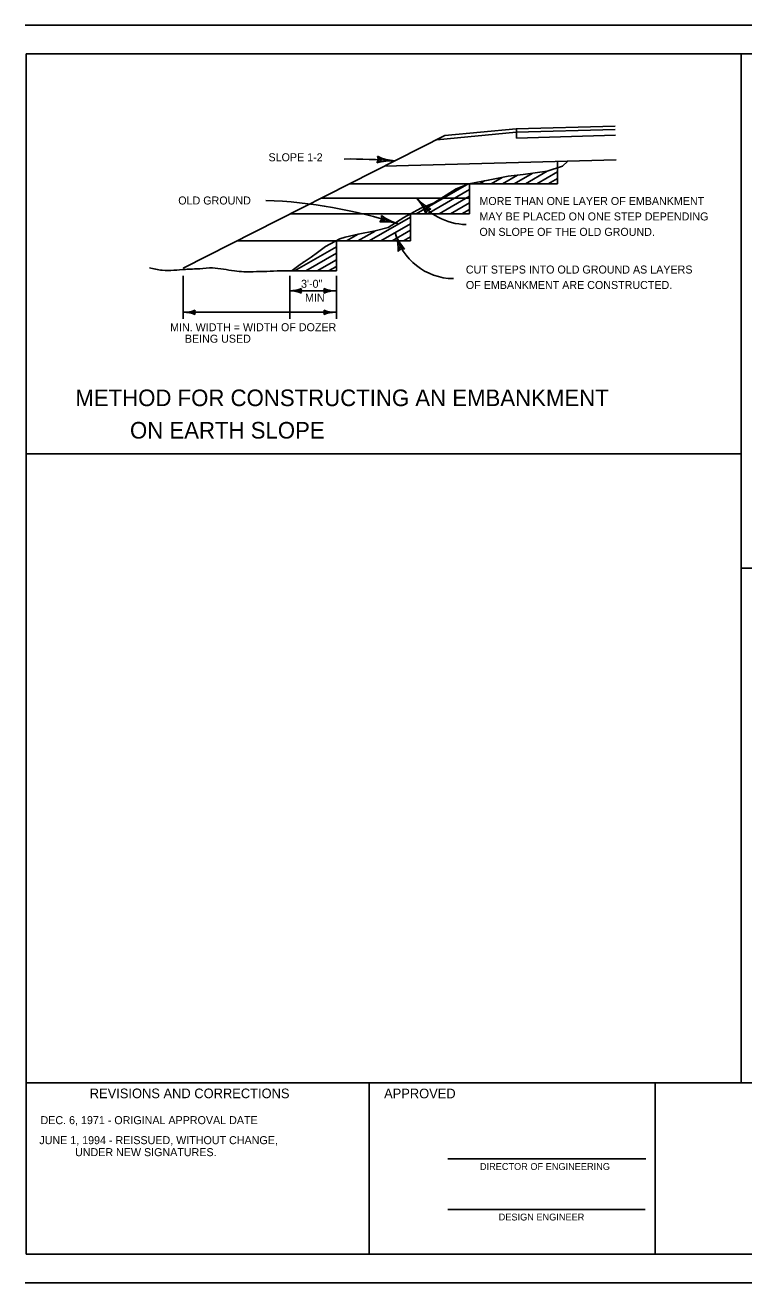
# Model space of a CAD drawing. Extents: x 1000 to 1034, y 999.5 to 1021.5.
# Drawn here: x 999.98 to 1012.55, y 999.5 to 1021.5 of the extents above; entities that cross this region are included whole.
import ezdxf

# ---------------------------------------------------------------- set-up
doc = ezdxf.new("R2010")
doc.units = 0
for name, color, linetype in [('Level 1', 7, 'Continuous'), ('Level 16', 7, 'Continuous'), ('Level 60', 7, 'Continuous'), ('Level 63', 7, 'Continuous')]:
    doc.layers.add(name, color=color, linetype=linetype)

msp = doc.modelspace()

# ---------------------------------------------------------------- linework, layer by layer
at = {"layer": 'Level 1'}
for p, q in [((1012.5, 1021), (1012.501, 1003)), ((1000, 1013.999), (1012.5, 1013.999)), ((1012.501, 1011.999), (1023.5, 1011.999))]:
    msp.add_line(p, q, dxfattribs=at)
for points in [[(1009.472, 1019.119), (1009.38, 1019.034), (1009.109, 1018.944), (1008.688, 1018.886), (1008.427, 1018.858), (1008.08, 1018.787), (1007.737, 1018.722), (1007.548, 1018.649), (1007.517, 1018.637), (1007.119, 1018.385), (1006.898, 1018.297), (1006.604, 1018.133), (1006.331, 1017.963), (1006.101, 1017.9), (1005.804, 1017.846), (1005.577, 1017.793), (1005.485, 1017.762), (1005.234, 1017.626), (1005.093, 1017.525), (1004.982, 1017.444), (1004.792, 1017.315), (1004.652, 1017.208), (1004.516, 1017.201), (1004.445, 1017.203)], [(1004.834, 1017.356), (1004.861, 1017.358)]]:
    msp.add_lwpolyline(points, dxfattribs=at)
at = {"layer": 'Level 16'}
for p, q in [((1006.133, 1019.091), (1006.161, 1019.147)), ((1006.142, 1019.206), (1006.161, 1019.147)), ((1006.163, 1019.113), (1006.213, 1019.13)), ((1006.168, 1019.179), (1006.215, 1019.155)), ((1006.214, 1018.169), (1006.221, 1018.107)), ((1006.986, 1018.245), (1006.97, 1018.295)), ((1006.986, 1018.208), (1007.014, 1018.264)), ((1007.036, 1018.288), (1006.989, 1018.311)), ((1007.073, 1018.283), (1007.014, 1018.263)), ((1006.183, 1018.059), (1006.221, 1018.108)), ((1006.217, 1018.075), (1006.269, 1018.081)), ((1006.235, 1018.138), (1006.276, 1018.105)), ((1006.506, 1017.544), (1006.552, 1017.586)), ((1006.519, 1017.579), (1006.522, 1017.631)), ((1006.582, 1017.601), (1006.546, 1017.64)), ((1006.614, 1017.583), (1006.552, 1017.586)), ((1004.795, 1016.875), (1004.763, 1016.862)), ((1004.795, 1016.875), (1004.763, 1016.862)), ((1004.795, 1016.832), (1004.763, 1016.845)), ((1004.795, 1016.832), (1004.763, 1016.845)), ((1004.814, 1016.892), (1004.798, 1016.853)), ((1004.814, 1016.892), (1004.798, 1016.853)), ((1004.814, 1016.815), (1004.798, 1016.854)), ((1004.814, 1016.815), (1004.798, 1016.854)), ((1005.204, 1016.892), (1005.22, 1016.853)), ((1005.204, 1016.815), (1005.22, 1016.853)), ((1005.223, 1016.875), (1005.255, 1016.862)), ((1005.223, 1016.831), (1005.255, 1016.845)), ((1002.936, 1016.5), (1002.904, 1016.486)), ((1002.936, 1016.456), (1002.904, 1016.47)), ((1002.955, 1016.516), (1002.94, 1016.478)), ((1002.955, 1016.44), (1002.94, 1016.478)), ((1005.204, 1016.516), (1005.22, 1016.478)), ((1005.204, 1016.44), (1005.22, 1016.478)), ((1005.223, 1016.5), (1005.255, 1016.486)), ((1005.223, 1016.456), (1005.255, 1016.47))]:
    msp.add_line(p, q, dxfattribs=at)
for centre, radius, start, end in [((1006.383, 1018.273), 0.855, 85.8134, 107.0366), ((1006.507, 1019.979), 0.855, 244.6163, 265.8396), ((1007.475, 1019.038), 0.855, 220.8569, 242.0802), ((1006.181, 1017.919), 0.855, 19.6599, 40.8831), ((1006.731, 1018.851), 0.855, 232.7861, 254.0093), ((1006.259, 1017.207), 0.855, 73.9831, 95.2064), ((1007.261, 1018.142), 0.855, 199.6955, 220.9188), ((1005.651, 1017.565), 0.855, 358.4985, 19.7217), ((1004.608, 1017.424), 0.57, 269.9869, 291.2101), ((1004.608, 1017.424), 0.57, 269.9869, 291.2101), ((1004.608, 1016.283), 0.57, 68.7899, 90.0131), ((1004.608, 1016.283), 0.57, 68.7899, 90.0131), ((1005.409, 1017.423), 0.57, 248.7899, 270.0131), ((1005.409, 1016.283), 0.57, 89.9869, 111.2101), ((1002.75, 1017.048), 0.57, 269.9869, 291.2101), ((1002.75, 1015.908), 0.57, 68.7899, 90.0131), ((1005.409, 1017.048), 0.57, 248.7899, 270.0131), ((1005.409, 1015.908), 0.57, 89.9869, 111.2101)]:
    msp.add_arc(centre, radius, start, end, dxfattribs=at)
at = {"layer": 'Level 60'}
for p, q in [((1010.3, 1019.735), (1008.568, 1019.687)), ((1007.32, 1019.567), (1002.742, 1017.252)), ((1008.57, 1019.629), (1007.178, 1019.495)), ((1008.568, 1019.687), (1007.32, 1019.567)), ((1010.302, 1019.677), (1008.57, 1019.629)), ((1008.572, 1019.526), (1008.572, 1019.687)), ((1010.305, 1019.574), (1008.572, 1019.526)), ((1010.317, 1019.143), (1006.26, 1019.031)), ((1009.291, 1018.726), (1009.291, 1019.114)), ((1008.131, 1018.726), (1008.322, 1018.837)), ((1008.33, 1018.726), (1008.589, 1018.875)), ((1008.53, 1018.726), (1008.845, 1018.907)), ((1008.731, 1018.726), (1009.108, 1018.944)), ((1008.931, 1018.726), (1009.291, 1018.934)), ((1005.656, 1018.726), (1009.291, 1018.726)), ((1006.819, 1018.2), (1007.698, 1018.707)), ((1007.019, 1018.2), (1007.753, 1018.623)), ((1007.753, 1018.2), (1007.753, 1018.726)), ((1007.931, 1018.726), (1008.014, 1018.774)), ((1009.13, 1018.726), (1009.291, 1018.818)), ((1005.162, 1018.476), (1007.753, 1018.476)), ((1007.219, 1018.2), (1007.753, 1018.508)), ((1007.419, 1018.2), (1007.753, 1018.392)), ((1004.616, 1018.2), (1007.753, 1018.2)), ((1006.72, 1017.726), (1006.72, 1018.204)), ((1007.619, 1018.2), (1007.753, 1018.277)), ((1005.999, 1017.726), (1006.72, 1018.142)), ((1006.199, 1017.726), (1006.72, 1018.027)), ((1003.68, 1017.726), (1006.72, 1017.726)), ((1005.423, 1017.2), (1005.423, 1017.727)), ((1005.599, 1017.726), (1005.807, 1017.846)), ((1005.8, 1017.726), (1006.099, 1017.899)), ((1006.4, 1017.726), (1006.72, 1017.911)), ((1006.599, 1017.726), (1006.72, 1017.796)), ((1004.688, 1017.2), (1005.423, 1017.624)), ((1004.888, 1017.2), (1005.423, 1017.509)), ((1005.088, 1017.2), (1005.423, 1017.393)), ((1002.741, 1016.362), (1002.741, 1017.113)), ((1004.454, 1017.2), (1005.423, 1017.2)), ((1004.608, 1016.362), (1004.608, 1017.113)), ((1005.288, 1017.2), (1005.423, 1017.278)), ((1005.423, 1016.362), (1005.423, 1017.113)), ((1004.608, 1016.853), (1005.409, 1016.853)), ((1002.75, 1016.478), (1005.409, 1016.478))]:
    msp.add_line(p, q, dxfattribs=at)
for centre, radius, start, end in [((1005.669, 1010.47), 8.689, 84.914, 90.7413), ((1003.848, 1009.753), 8.689, 72.2587, 87.7413), ((1007.706, 1019.076), 1.063, 214.1615, 269.3702), ((1007.482, 1018.129), 1.063, 194.0842, 269.3702)]:
    msp.add_arc(centre, radius, start, end, dxfattribs=at)
msp.add_spline([(1004.445, 1017.203), (1003.967, 1017.187), (1003.639, 1017.2), (1003.257, 1017.253), (1003.034, 1017.24), (1002.784, 1017.227), (1002.376, 1017.213), (1002.152, 1017.253)], degree=3, dxfattribs=at)
at = {"layer": 'Level 63'}
for p, q in [((999.98, 1021.5), (1034.02, 1021.5)), ((1000, 1000), (1000, 1021)), ((1000, 1021), (1034, 1021)), ((1034, 1003), (1000, 1003)), ((1005.999, 1000), (1005.999, 1002.999)), ((1011, 1000), (1011, 1003)), ((1010.835, 1001.669), (1007.375, 1001.669)), ((1010.826, 1000.784), (1007.375, 1000.784)), ((1000, 1000), (1034, 1000)), ((999.98, 999.5), (1034.02, 999.5))]:
    msp.add_line(p, q, dxfattribs=at)

# ---------------------------------------------------------------- texts
at = {"layer": 'Level 1'}
for s, height, p in [('SLOPE 1-2', 0.14, (1004.236, 1019.119)), ('OLD GROUND', 0.14, (1002.658, 1018.363)), ('MORE THAN ONE LAYER OF EMBANKMENT', 0.14, (1007.925, 1018.354)), ('MAY BE PLACED ON ONE STEP DEPENDING', 0.14, (1007.925, 1018.084)), ('ON SLOPE OF THE OLD GROUND.', 0.14, (1007.925, 1017.814)), ('CUT STEPS INTO OLD GROUND AS LAYERS', 0.14, (1007.688, 1017.155)), ('OF EMBANKMENT ARE CONSTRUCTED.', 0.14, (1007.688, 1016.885)), ('MIN. WIDTH = WIDTH OF DOZER', 0.14, (1002.515, 1016.146)), ('             BEING USED', 0.14, (1002.097, 1015.945)), ('METHOD FOR CONSTRUCTING AN EMBANKMENT', 0.29, (1000.858, 1014.836)), ('          ON EARTH SLOPE', 0.29, (1000.736, 1014.269))]:
    msp.add_text(s, height=height, dxfattribs=at).set_placement(p)
at = {"layer": 'Level 60'}
for s, p in [("3'-0''", (1004.805, 1016.906)), ('MIN', (1004.875, 1016.663))]:
    msp.add_text(s, height=0.14, dxfattribs=at).set_placement(p)
at = {"layer": 'Level 63'}
for s, height, p in [('REVISIONS AND CORRECTIONS', 0.16852, (1001.11, 1002.73)), ('APPROVED', 0.1684, (1006.258, 1002.728)), ('DEC. 6, 1971 - ORIGINAL APPROVAL DATE', 0.14, (1000.249, 1002.276)), ('JUNE 1, 1994 - REISSUED, WITHOUT CHANGE, ', 0.14, (1000.228, 1001.926)), ('            UNDER NEW SIGNATURES.', 0.14, (1000.228, 1001.716)), ('DIRECTOR OF ENGINEERING', 0.12, (1007.934, 1001.475)), ('DESIGN ENGINEER', 0.12, (1008.262, 1000.591))]:
    msp.add_text(s, height=height, dxfattribs=at).set_placement(p)

doc.saveas('drawing.dxf')
